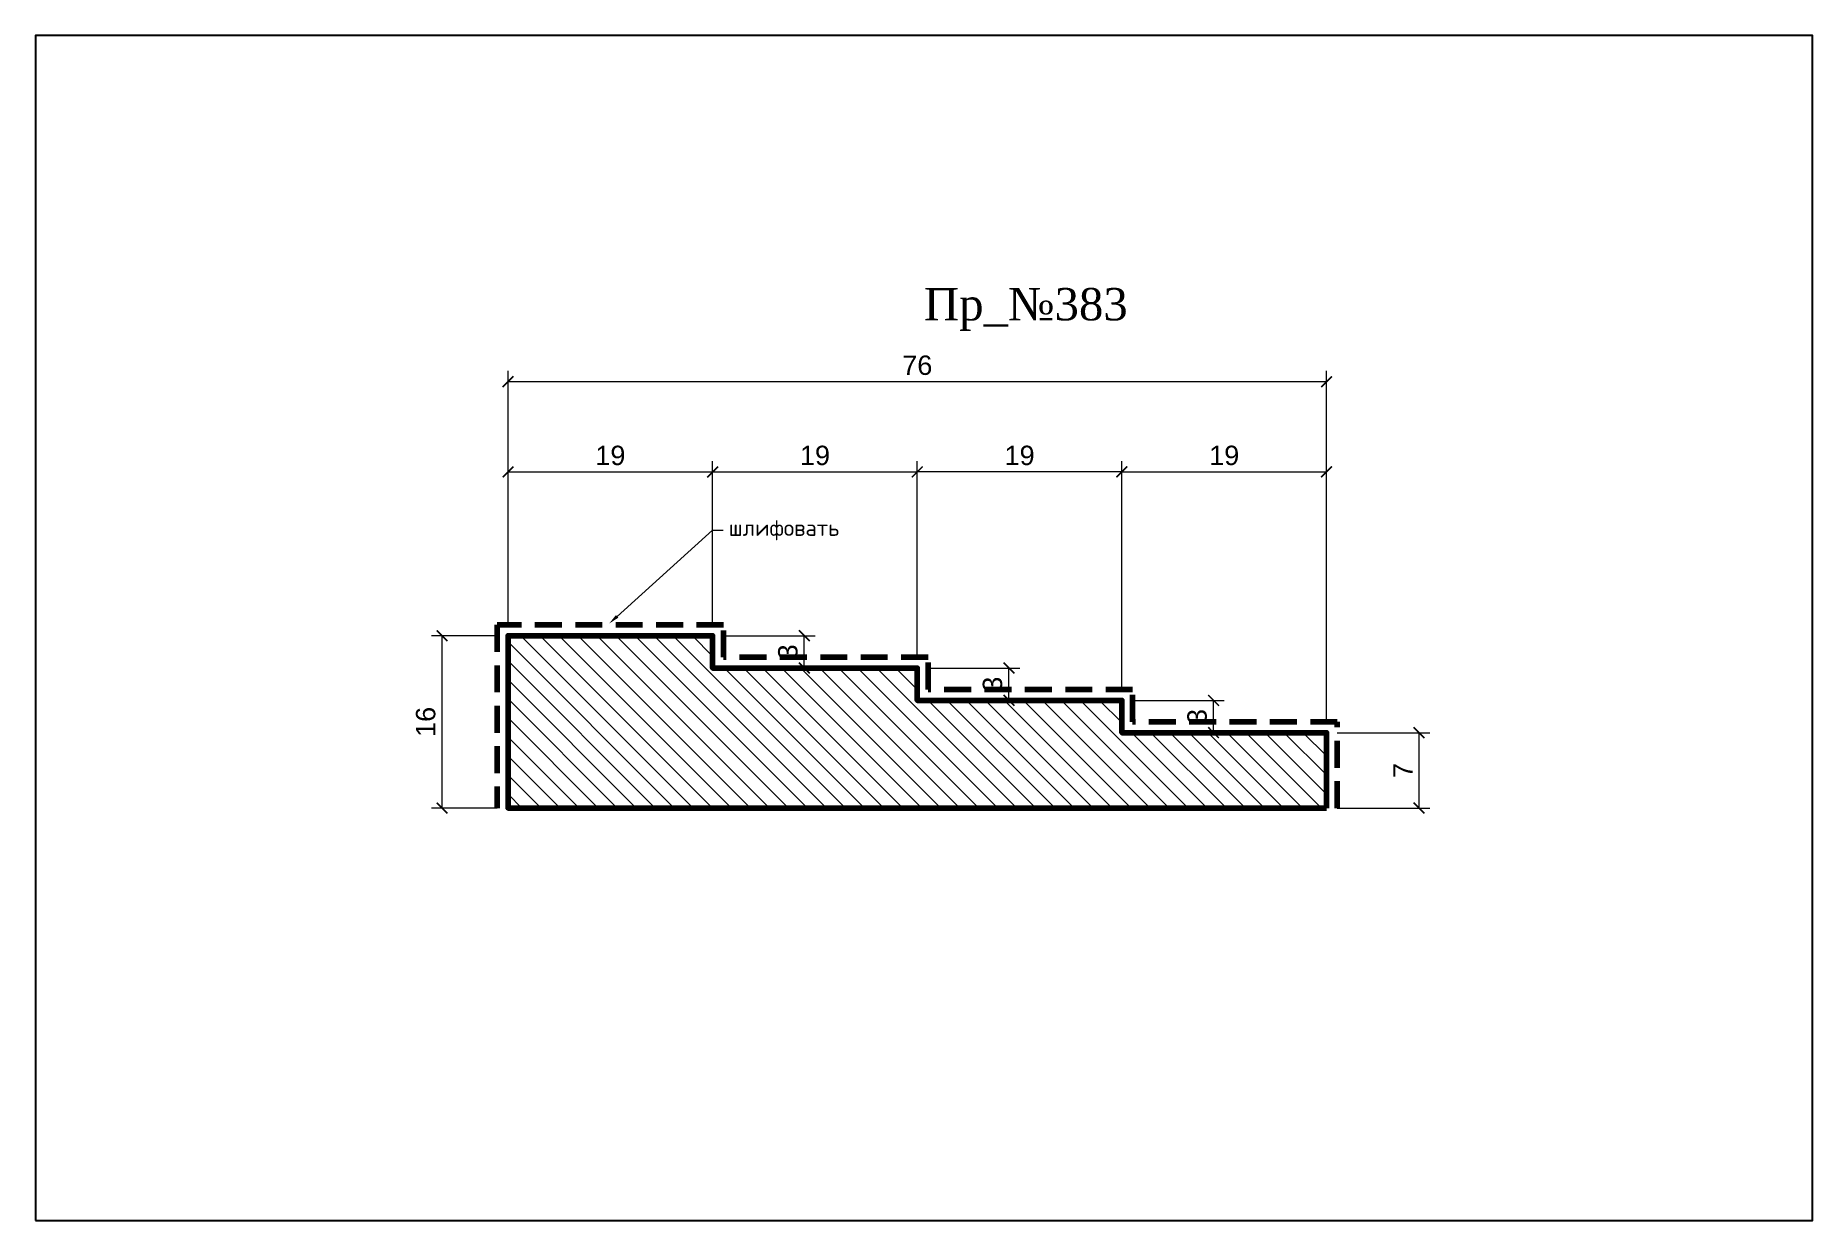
# Model space of a CAD drawing. Header units: millimetres. Extents: x 509 to 674, y -7407 to -7297.
import ezdxf
from ezdxf import colors
from ezdxf.entities.mleader import LeaderData, LeaderLine
from ezdxf.math import Vec2, Vec3

# ---------------------------------------------------------------- set-up
doc = ezdxf.new("R2010")
doc.units = ezdxf.units.MM
doc.linetypes.add('HIDDEN', pattern=[0.375, 0.25, -0.125])
doc.layers.add('Outside panel', color=7, linetype='Continuous', lineweight=18, true_color=0x7f5e57)
doc.layers.add('линия 50', color=1, linetype='Continuous', lineweight=100)
doc.layers.add('служебный слой РАЗМЕРЫ', color=7, linetype='Continuous', lineweight=9)
doc.layers.add('размеры в модели', color=7, linetype='Continuous')
doc.styles.add('ELECT', font='times.ttf')
doc.styles.get("Standard").update_dxf_attribs({"font": 'arial.ttf'})
doc.styles.add('ЕСКД профили текст', font='isocpeur.ttf')
doc.dimstyles.new('M_1', dxfattribs={"dimtxt": 1.8, "dimasz": 1, "dimexe": 1, "dimexo": 1, "dimgap": 0.6, "dimtad": 1, "dimdec": 0, "dimdsep": 46, "dimtxsty": 'Standard', "dimblk": 'ARCHTICK', "dimcen": -5, "dimclrd": 7, "dimclre": 7, "dimclrt": 7, "dimadec": 0, "dimazin": 0, "dimtfac": 1, "dimtdec": 0, "dimtmove": 0, "dimatfit": 3, "dimfxl": 1, "dimtolj": 1, "dimtzin": 0, "dimlwd": 5, "dimlwe": 5, "dimarcsym": 0})

# ---------------------------------------------------------------- blocks, each defined once
blk = doc.blocks.new('_ArchTick')
at = {"color": 0, "linetype": 'ByBlock', "const_width": 0.15}
blk.add_lwpolyline([(-0.5, -0.5), (0.5, 0.5)], dxfattribs=at)
blk = doc.blocks.new('*D11')
at = {"layer": 'Defpoints', "color": 0, "ltscale": 1000, "transparency": 16777216}
for p in [(571.44, -7352.58), (579.95, -7352.58), (571.44, -7355.58)]:
    blk.add_point(p, dxfattribs=at)
at = {"layer": 'размеры в модели', "color": 7, "lineweight": 5, "ltscale": 1000, "transparency": 16777216}
for p, q in [((572.44, -7352.58), (580.95, -7352.58)), ((579.95, -7355.58), (579.95, -7352.58)), ((572.44, -7355.58), (580.95, -7355.58))]:
    blk.add_line(p, q, dxfattribs=at)
for p, rotation in [((579.95, -7352.58), 90), ((579.95, -7355.58), 270)]:
    blk.add_blockref('_ArchTick', p, dxfattribs=dict(at, rotation=rotation))
at = {"layer": 'размеры в модели', "color": 7, "ltscale": 1000, "transparency": 16777216, "insert": (578.43, -7354.08), "char_height": 1.8, "attachment_point": 5, "rotation": 90}
blk.add_mtext('\\A1;3', dxfattribs=at)
blk = doc.blocks.new('*D10')
at = {"layer": 'Defpoints', "color": 0, "ltscale": 1000, "transparency": 16777216}
for p in [(590.44, -7355.58), (598.95, -7355.58), (590.44, -7358.58)]:
    blk.add_point(p, dxfattribs=at)
at = {"layer": 'размеры в модели', "color": 7, "lineweight": 5, "ltscale": 1000, "transparency": 16777216}
for p, q in [((591.44, -7355.58), (599.95, -7355.58)), ((598.95, -7358.58), (598.95, -7355.58)), ((591.44, -7358.58), (599.95, -7358.58))]:
    blk.add_line(p, q, dxfattribs=at)
for p, rotation in [((598.95, -7355.58), 90), ((598.95, -7358.58), 270)]:
    blk.add_blockref('_ArchTick', p, dxfattribs=dict(at, rotation=rotation))
at = {"layer": 'размеры в модели', "color": 7, "ltscale": 1000, "transparency": 16777216, "insert": (597.43, -7357.08), "char_height": 1.8, "attachment_point": 5, "rotation": 90}
blk.add_mtext('\\A1;3', dxfattribs=at)
blk = doc.blocks.new('*D9')
at = {"layer": 'Defpoints', "color": 0, "ltscale": 1000, "transparency": 16777216}
for p in [(546.32, -7352.58), (552.44, -7352.58), (552.44, -7368.58)]:
    blk.add_point(p, dxfattribs=at)
at = {"layer": 'размеры в модели', "color": 7, "lineweight": 5, "ltscale": 1000, "transparency": 16777216}
for p, q in [((551.44, -7352.58), (545.32, -7352.58)), ((546.32, -7368.58), (546.32, -7352.58)), ((551.44, -7368.58), (545.32, -7368.58))]:
    blk.add_line(p, q, dxfattribs=at)
for p, rotation in [((546.32, -7352.58), 90), ((546.32, -7368.58), 270)]:
    blk.add_blockref('_ArchTick', p, dxfattribs=dict(at, rotation=rotation))
at = {"layer": 'размеры в модели', "color": 7, "ltscale": 1000, "transparency": 16777216, "insert": (544.8, -7360.58), "char_height": 1.8, "attachment_point": 5, "rotation": 90}
blk.add_mtext('\\A1;16', dxfattribs=at)
blk = doc.blocks.new('*D8')
at = {"layer": 'Defpoints', "color": 0, "ltscale": 1000, "transparency": 16777216}
for p in [(609.44, -7358.58), (617.95, -7358.58), (609.44, -7361.58)]:
    blk.add_point(p, dxfattribs=at)
at = {"layer": 'размеры в модели', "color": 7, "lineweight": 5, "ltscale": 1000, "transparency": 16777216}
for p, q in [((610.44, -7358.58), (618.95, -7358.58)), ((617.95, -7361.58), (617.95, -7358.58)), ((610.44, -7361.58), (618.95, -7361.58))]:
    blk.add_line(p, q, dxfattribs=at)
for p, rotation in [((617.95, -7358.58), 90), ((617.95, -7361.58), 270)]:
    blk.add_blockref('_ArchTick', p, dxfattribs=dict(at, rotation=rotation))
at = {"layer": 'размеры в модели', "color": 7, "ltscale": 1000, "transparency": 16777216, "insert": (616.43, -7360.08), "char_height": 1.8, "attachment_point": 5, "rotation": 90}
blk.add_mtext('\\A1;3', dxfattribs=at)
blk = doc.blocks.new('*D7')
at = {"layer": 'Defpoints', "color": 0, "ltscale": 1000, "transparency": 16777216}
for p in [(628.44, -7361.58), (637.03, -7361.58), (628.44, -7368.58)]:
    blk.add_point(p, dxfattribs=at)
at = {"layer": 'размеры в модели', "color": 7, "lineweight": 5, "ltscale": 1000, "transparency": 16777216}
for p, q in [((629.44, -7361.58), (638.03, -7361.58)), ((637.03, -7368.58), (637.03, -7361.58)), ((629.44, -7368.58), (638.03, -7368.58))]:
    blk.add_line(p, q, dxfattribs=at)
for p, rotation in [((637.03, -7361.58), 90), ((637.03, -7368.58), 270)]:
    blk.add_blockref('_ArchTick', p, dxfattribs=dict(at, rotation=rotation))
at = {"layer": 'размеры в модели', "color": 7, "ltscale": 1000, "transparency": 16777216, "insert": (635.53, -7365.08), "char_height": 1.8, "attachment_point": 5, "rotation": 90}
blk.add_mtext('\\A1;7', dxfattribs=at)
blk = doc.blocks.new('*D6')
at = {"layer": 'Defpoints', "color": 0, "ltscale": 1000, "transparency": 16777216}
for p in [(571.44, -7337.37), (552.44, -7352.58), (571.44, -7352.58)]:
    blk.add_point(p, dxfattribs=at)
at = {"layer": 'размеры в модели', "color": 7, "lineweight": 5, "ltscale": 1000, "transparency": 16777216}
for p, q in [((552.44, -7351.58), (552.44, -7336.37)), ((552.44, -7337.37), (571.44, -7337.37)), ((571.44, -7351.58), (571.44, -7336.37))]:
    blk.add_line(p, q, dxfattribs=at)
at = {"layer": 'размеры в модели', "color": 7, "lineweight": 5, "ltscale": 1000, "transparency": 16777216, "rotation": 180}
blk.add_blockref('_ArchTick', (552.44, -7337.37), dxfattribs=at)
at = {"layer": 'размеры в модели', "color": 7, "lineweight": 5, "ltscale": 1000, "transparency": 16777216}
blk.add_blockref('_ArchTick', (571.44, -7337.37), dxfattribs=at)
at = {"layer": 'размеры в модели', "color": 7, "ltscale": 1000, "transparency": 16777216, "insert": (561.94, -7335.85), "char_height": 1.8, "attachment_point": 5}
blk.add_mtext('\\A1;19', dxfattribs=at)
blk = doc.blocks.new('*D5')
at = {"layer": 'Defpoints', "color": 0, "ltscale": 1000, "transparency": 16777216}
for p in [(590.44, -7337.37), (571.44, -7352.58), (590.44, -7355.58)]:
    blk.add_point(p, dxfattribs=at)
at = {"layer": 'размеры в модели', "color": 7, "lineweight": 5, "ltscale": 1000, "transparency": 16777216}
for p, q in [((571.44, -7351.58), (571.44, -7336.37)), ((571.44, -7337.37), (590.44, -7337.37)), ((590.44, -7354.58), (590.44, -7336.37))]:
    blk.add_line(p, q, dxfattribs=at)
at = {"layer": 'размеры в модели', "color": 7, "lineweight": 5, "ltscale": 1000, "transparency": 16777216, "rotation": 180}
blk.add_blockref('_ArchTick', (571.44, -7337.37), dxfattribs=at)
at = {"layer": 'размеры в модели', "color": 7, "lineweight": 5, "ltscale": 1000, "transparency": 16777216}
blk.add_blockref('_ArchTick', (590.44, -7337.37), dxfattribs=at)
at = {"layer": 'размеры в модели', "color": 7, "ltscale": 1000, "transparency": 16777216, "insert": (580.94, -7335.85), "char_height": 1.8, "attachment_point": 5}
blk.add_mtext('\\A1;19', dxfattribs=at)
blk = doc.blocks.new('*D4')
at = {"layer": 'Defpoints', "color": 0, "ltscale": 1000, "transparency": 16777216}
for p in [(590.44, -7337.37), (590.44, -7355.58), (609.44, -7358.58)]:
    blk.add_point(p, dxfattribs=at)
at = {"layer": 'размеры в модели', "color": 7, "lineweight": 5, "ltscale": 1000, "transparency": 16777216}
for p, q in [((590.44, -7354.58), (590.44, -7336.37)), ((609.44, -7337.37), (590.44, -7337.37)), ((609.44, -7357.58), (609.44, -7336.37))]:
    blk.add_line(p, q, dxfattribs=at)
at = {"layer": 'размеры в модели', "color": 7, "lineweight": 5, "ltscale": 1000, "transparency": 16777216, "rotation": 180}
blk.add_blockref('_ArchTick', (590.44, -7337.37), dxfattribs=at)
at = {"layer": 'размеры в модели', "color": 7, "lineweight": 5, "ltscale": 1000, "transparency": 16777216}
blk.add_blockref('_ArchTick', (609.44, -7337.37), dxfattribs=at)
at = {"layer": 'размеры в модели', "color": 7, "ltscale": 1000, "transparency": 16777216, "insert": (599.94, -7335.85), "char_height": 1.8, "attachment_point": 5}
blk.add_mtext('\\A1;19', dxfattribs=at)
blk = doc.blocks.new('*D3')
at = {"layer": 'Defpoints', "color": 0, "ltscale": 1000, "transparency": 16777216}
for p in [(628.44, -7337.37), (609.44, -7358.58), (628.44, -7361.58)]:
    blk.add_point(p, dxfattribs=at)
at = {"layer": 'размеры в модели', "color": 7, "lineweight": 5, "ltscale": 1000, "transparency": 16777216}
for p, q in [((609.44, -7357.58), (609.44, -7336.37)), ((609.44, -7337.37), (628.44, -7337.37)), ((628.44, -7360.58), (628.44, -7336.37))]:
    blk.add_line(p, q, dxfattribs=at)
at = {"layer": 'размеры в модели', "color": 7, "lineweight": 5, "ltscale": 1000, "transparency": 16777216, "rotation": 180}
blk.add_blockref('_ArchTick', (609.44, -7337.37), dxfattribs=at)
at = {"layer": 'размеры в модели', "color": 7, "lineweight": 5, "ltscale": 1000, "transparency": 16777216}
blk.add_blockref('_ArchTick', (628.44, -7337.37), dxfattribs=at)
at = {"layer": 'размеры в модели', "color": 7, "ltscale": 1000, "transparency": 16777216, "insert": (618.94, -7335.85), "char_height": 1.8, "attachment_point": 5}
blk.add_mtext('\\A1;19', dxfattribs=at)
blk = doc.blocks.new('*D2')
at = {"layer": 'Defpoints', "color": 0, "ltscale": 1000, "transparency": 16777216}
for p in [(552.44, -7329), (552.44, -7352.58), (628.44, -7361.58)]:
    blk.add_point(p, dxfattribs=at)
at = {"layer": 'размеры в модели', "color": 7, "lineweight": 5, "ltscale": 1000, "transparency": 16777216}
for p, q in [((552.44, -7351.58), (552.44, -7328)), ((628.44, -7329), (552.44, -7329)), ((628.44, -7360.58), (628.44, -7328))]:
    blk.add_line(p, q, dxfattribs=at)
at = {"layer": 'размеры в модели', "color": 7, "lineweight": 5, "ltscale": 1000, "transparency": 16777216, "rotation": 180}
blk.add_blockref('_ArchTick', (552.44, -7329), dxfattribs=at)
at = {"layer": 'размеры в модели', "color": 7, "lineweight": 5, "ltscale": 1000, "transparency": 16777216}
blk.add_blockref('_ArchTick', (628.44, -7329), dxfattribs=at)
at = {"layer": 'размеры в модели', "color": 7, "ltscale": 1000, "transparency": 16777216, "insert": (590.44, -7327.48), "char_height": 1.8, "attachment_point": 5}
blk.add_mtext('\\A1;76', dxfattribs=at)

msp = doc.modelspace()

# ---------------------------------------------------------------- hatches: boundary and pattern name
at = {"layer": 'Outside panel', "ltscale": 1000}
h = msp.add_hatch(dxfattribs=at)
h.set_pattern_fill('ANSI31', color=256, scale=10, angle=90)
h.set_pattern_definition([(135, (-310887.8054, 89455.4419), (-0.8838834765, -0.8838834765), [])])
h.paths.add_polyline_path([(590.44, -7355.58), (590.44, -7358.58), (609.44, -7358.58), (609.44, -7361.58), (628.44, -7361.58), (628.44, -7368.58), (552.44, -7368.58), (552.44, -7352.58), (571.44, -7352.58), (571.44, -7355.58)])

# ---------------------------------------------------------------- linework, layer by layer
at = {"color": 6, "ltscale": 1000}
msp.add_lwpolyline([(508.56, -7406.86), (673.56, -7406.86), (673.56, -7296.86), (508.56, -7296.86)], close=True, dxfattribs=at)
at = {"layer": 'линия 50', "color": 1, "linetype": 'HIDDEN', "ltscale": 10, "true_color": 0xff0909}
msp.add_lwpolyline([(629.44, -7368.58), (629.44, -7360.58), (610.44, -7360.58), (610.44, -7357.58), (591.44, -7357.58), (591.44, -7354.58), (572.44, -7354.58), (572.44, -7351.58), (551.44, -7351.58), (551.44, -7368.58)], dxfattribs=at)
at = {"layer": 'линия 50', "color": 7}
msp.add_lwpolyline([(628.44, -7368.58), (628.44, -7368.58), (628.44, -7368.58), (628.44, -7361.58), (609.44, -7361.58), (609.44, -7361.58), (609.44, -7361.58), (609.44, -7358.58), (590.44, -7358.58), (590.44, -7358.58), (590.44, -7358.58), (590.44, -7355.58), (571.44, -7355.58), (571.44, -7355.58), (571.44, -7355.58), (571.44, -7352.58), (552.44, -7352.58), (552.44, -7368.58), (552.44, -7368.58), (552.44, -7368.58)], close=True, dxfattribs=at)

# ---------------------------------------------------------------- texts
at = {"color": 7, "ltscale": 1000, "style": 'ELECT'}
msp.add_text('Пр_№383', height=3, dxfattribs=at).set_placement((591.06, -7323.3))

# ---------------------------------------------------------------- dimensions: what is measured, and where the dimension line sits
at = {"layer": 'размеры в модели', "color": 5, "ltscale": 1000}
for base, p1, p2, angle, picture, middle in [((552.44, -7329), (628.44, -7361.58), (552.44, -7352.58), 180, '*D2', (590.44, -7327.48)), ((571.44, -7337.37), (552.44, -7352.58), (571.44, -7352.58), 180, '*D6', (561.94, -7335.85)), ((590.44, -7337.37), (571.44, -7352.58), (590.44, -7355.58), 180, '*D5', (580.94, -7335.85)), ((590.44, -7337.37), (609.44, -7358.58), (590.44, -7355.58), 180, '*D4', (599.94, -7335.85)), ((628.44, -7337.37), (609.44, -7358.58), (628.44, -7361.58), 180, '*D3', (618.94, -7335.85)), ((546.32, -7352.58), (552.44, -7368.58), (552.44, -7352.58), 270, '*D9', (544.8, -7360.58)), ((579.95, -7352.58), (571.44, -7355.58), (571.44, -7352.58), 270, '*D11', (578.43, -7354.08)), ((598.95, -7355.58), (590.44, -7358.58), (590.44, -7355.58), 270, '*D10', (597.43, -7357.08)), ((617.95, -7358.58), (609.44, -7361.58), (609.44, -7358.58), 270, '*D8', (616.43, -7360.08)), ((637.03, -7361.58), (628.44, -7368.58), (628.44, -7361.58), 270, '*D7', (635.53, -7365.08))]:
    dim = msp.add_linear_dim(base=base, p1=p1, p2=p2, angle=angle, dimstyle='M_1', dxfattribs=at)
    dim.commit()
    dim.dimension.update_dxf_attribs({"geometry": picture, "text_midpoint": middle})

# ---------------------------------------------------------------- leaders
at = {"layer": 'служебный слой РАЗМЕРЫ'}
ml = msp.add_multileader_mtext('Standard', dxfattribs=at)
ml.set_content('\\A1;шлифовать', color=256, style='ЕСКД профили текст')
ml.set_leader_properties(color=256, linetype='ByLayer', lineweight=-1)
ml.build(insert=Vec2(0, 0))
ml.multileader.update_dxf_attribs({"dogleg_length": 1, "arrow_head_size": 1})
ctx = ml.context
ctx.base_point, ctx.char_height, ctx.arrow_head_size, ctx.landing_gap_size, ctx.plane_origin = Vec3(572.43, -7342.79), 1.5, 1, 0.5, Vec3(585.9, -7316.62)
notes = []
notes.append((ctx, [(1, (1, 1, 0), (571.43, -7342.79), (1, 0), 1, [(0, [(561.83, -7351.45)], 0, [])])]))
ctx.mtext.insert, ctx.mtext.flow_direction = Vec3(572.93, -7341.81), 5
for ctx, leaders in notes:
    for number, flags, end, landing, length, lines in leaders:
        leader = LeaderData()
        leader.index, (leader.has_last_leader_line, leader.has_dogleg_vector, leader.attachment_direction) = number, flags
        leader.last_leader_point, leader.dogleg_vector, leader.dogleg_length = Vec3(end), Vec3(landing), length
        for number, points, colour, breaks in lines:
            line = LeaderLine()
            line.index, line.vertices, line.color, line.breaks = number, Vec3.list(points), colors.encode_raw_color(colour), breaks
            leader.lines.append(line)
        ctx.leaders.append(leader)

doc.saveas('drawing.dxf')
